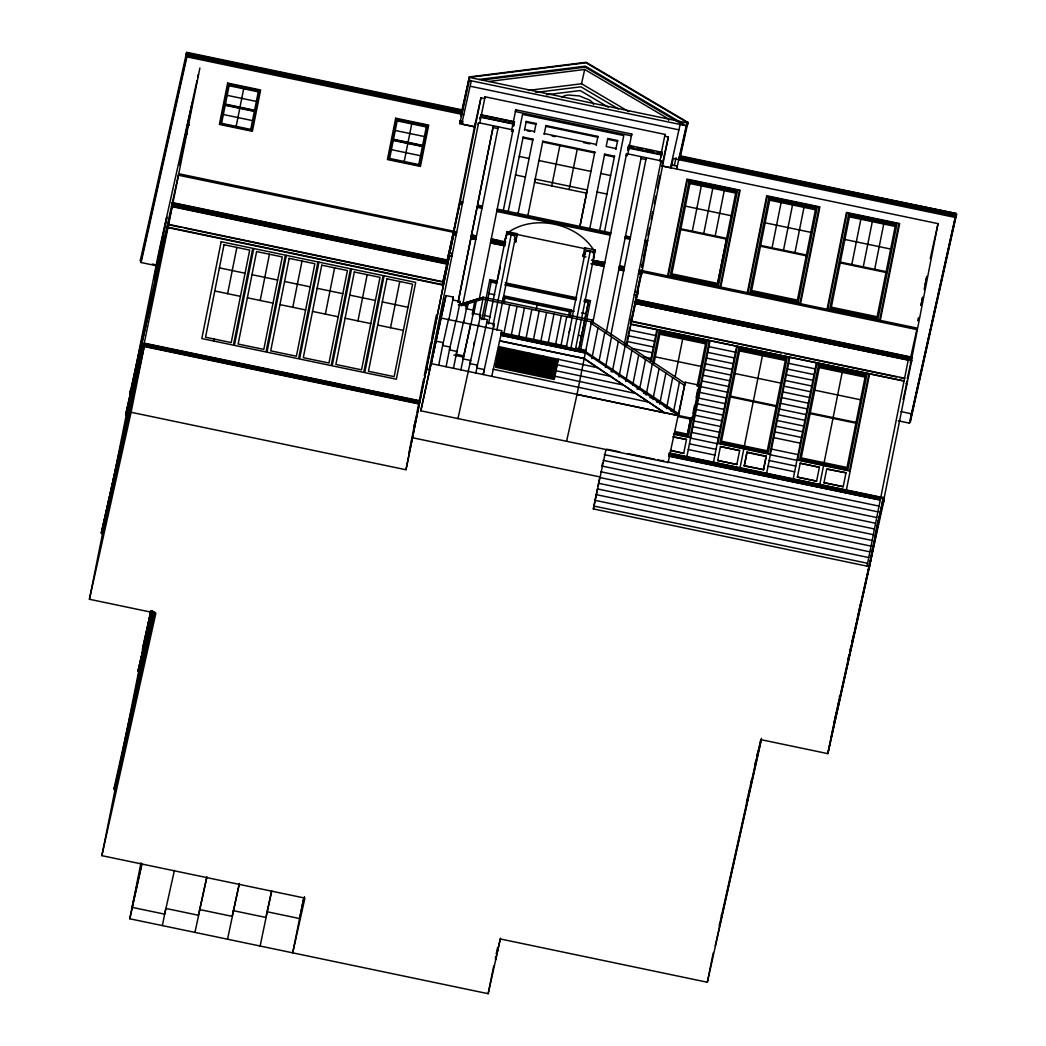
<?xml version="1.0" encoding="UTF-8"?>
<svg xmlns="http://www.w3.org/2000/svg" width="1046" height="1046" viewBox="0 0 1046 1046"><rect width="100%" height="100%" fill="white"/><g stroke="black" fill="none" stroke-linecap="round" stroke-linejoin="round"><path stroke-width="1.5" d="M502.472 301.954L515.194 238.305C515.207 234.853 510.526 233.65 507.781 234.592A4.72 2.994 11.3 0 0 506.264 237.965M575.143 350.881L594.272 254.832L592.533 251.825L586.858 251.118A4.72 2.994 11.3 0 0 585.342 254.492M469.366 76.907L468.686 80.254L687.222 125.938L687.941 122.382L586.113 62.289L469.366 76.907L460.685 115.884M140.909 261.069L140.412 259.97M141.262 261.775L140.988 260.716M156.939 265.841L141.118 262.533L141.302 261.578M143.459 343.99L419.577 401.716L419.773 400.762L144.27 343.166L101.344 533.094L143.55 343.598L419.668 401.324M303.405 899.351L292.71 952.841L304.909 898.109L101.854 855.654L155.88 613.165L89.42 599.266L131.09 412.281L144.217 346.54L102.482 533.918L102.05 532.832M102.247 531.878L103.044 531.054M144.178 343.559L167.988 227.623L125.625 414.87L126.814 412.137M130.044 392.721L129.809 393.911L178.748 173.741L453.637 231.205M130.279 391.544L130.528 390.328M89.42 599.266L102.56 533.525M103.136 530.662L107.267 510.003M109.804 497.281L126.331 414.608M126.893 411.745L172.891 203.094L199.878 68.029M131.848 386.981L158.534 253.407M162.208 238.03L153.945 279.36L158.626 258.205L159.855 258.454M158.6 258.467L166.863 217.137L162.182 238.292L163.411 238.553M101.344 533.094L143.55 343.598M187.692 123.637L179.428 164.98L184.109 143.812M101.854 533.787L143.89 345.075M144.073 344.121L144.27 343.166M168.027 224.249L167.452 227.1L442.353 284.564L442.916 281.714L168.027 224.249L125.625 414.87M184.083 144.087L192.346 102.756L187.665 123.912L188.895 124.173M168.55 224.759L172.172 206.663M172.642 204.297L171.792 205.343M229.257 84.961L221.425 124.108L221.595 123.323L250.752 129.416L250.582 130.201L258.427 91.054L229.257 84.961L229.087 85.733L258.244 91.839L258.427 91.054M236.004 127.154L240.005 107.189M239.835 107.973L243.666 88.779M154.599 611.845L114.995 789.913L113.949 788.71L114.942 786.932M152.245 610.629L138.046 671.257L149.97 620.356M151.069 613.584L142.949 650.037L142.57 648.716M143.42 647.67L150.781 610.786M101.854 855.654L114.995 789.913M115.557 787.063L119.689 766.391M120.329 763.214L138.752 670.996M139.327 668.146L142.635 651.54M146.152 637.772L126.801 734.619L153.775 613.387M134.306 700.964L152.298 610.733M138.059 684.136L152.651 611.099M140.099 674.762L140.7 671.741M142.217 664.197L142.818 661.177M144.322 653.645L144.923 650.625M146.427 643.081L147.041 640.06M145.551 650.468L153.265 611.583M149.303 633.641L153.501 612.838M151.958 621.259L153.161 615.218M213.75 341.048L214.155 339.022M238.58 216.823L238.096 219.202L230.277 217.568M227.623 293.665L236.854 247.431M869.161 568.213L883.216 498.053L869.501 566.657L827.844 753.643L761.383 739.744L707.358 982.246L500.354 938.968L488.168 993.7L129.796 918.78L140.975 862.845M260.206 300.477L269.437 254.243M162.378 925.592L165.804 908.438L198.387 915.25L206.755 877.725M292.788 307.289L302.019 261.055M194.961 932.404L206.846 876.705M325.371 314.101L334.602 267.854M227.544 939.216L239.181 884.053M418.635 165.333L426.48 126.187L397.31 120.094L389.648 158.456L418.805 164.549M357.954 320.913L367.185 274.667M404.057 162.287L408.058 142.321M407.888 143.106L411.719 123.912M260.127 946.029L271.515 891.401M390.537 327.725L399.768 281.479M301.653 909.196L303.549 899.678M661.294 153.004L665.047 134.424L485.056 96.794L484.664 98.546L480.977 97.775L474.518 126.749L459.743 123.663L460.318 120.8M461.835 114.315L461.561 112.066M186.266 54.261L462.005 111.909L461.731 113.203L469.079 78.358M469.379 80.398L469.262 79.391M462.254 121.205L461.678 124.069L471.315 80.803M408.698 454.082L416.334 415.524M416.975 412.333L423.656 378.874M424.297 375.697L430.978 342.238M431.619 339.048L436.391 315.147M131.09 412.281L405.979 469.746L449.414 255.721M448.695 255.982L475.093 123.886M405.979 469.746L449.335 256.113L451.885 256.244L448.799 255.603M442.262 284.957L449.375 252.74L452.369 253.773L449.898 253.263L453.519 235.154L447.4 262.598M453.755 233.964L453.99 232.787M449.911 251.092L459.795 203.722L462.267 204.232L462.437 203.46L459.979 202.937L480.977 97.775M685.235 382.235L678.344 416.596L692.256 419.511L699.146 385.15L685.235 382.235L668.106 462.515L420.806 410.817L445.975 295.56L453.363 297.103L448.852 319.645M429.239 369.513L478.597 122.696L513.05 129.9L479.133 299.666M481.448 114.851L480.114 118.891L480.99 114.759L514.449 121.754L513.573 125.886L512.579 125.677L512.971 123.925L511.716 129.966M479.722 123.284L480.964 117.23L513.965 124.134M480.99 116.904L485.056 96.794M420.806 410.817L445.975 295.56M438.705 365.185L443.216 342.63L435.829 341.088M458.017 302.49L477.198 206.598L482.114 207.618L481.958 208.35L477.028 207.317M477.643 204.232L493.359 125.782L458.161 301.954M446.093 366.728L450.028 347.037L442.641 345.494L448.59 318.795M456.239 321.187L460.175 301.496L452.787 299.954M462.763 304.582L498.288 126.814L497.896 128.566L492.98 127.534M453.48 368.27L456.841 351.43L449.453 349.887L456.095 320.063M465.954 307.001L466.869 302.399M463.613 322.743L466.987 305.903L459.599 304.36M467.131 308.452L468.085 303.693M460.855 369.813L470.648 324.43M472.204 314.245L475.067 299.914M471.001 324.286L473.799 310.309L466.411 308.766M473.76 313.826L476.283 301.196M513.298 122.081L515.783 109.804L631.784 134.058L628.999 147.839L628.228 147.682L627.809 149.761L628.581 149.918L628.973 148.166L627.718 154.22M473.799 344.722L474.374 341.859M479.434 316.559L483.291 297.273L591.905 319.971L577 394.499L678.54 415.72M478.388 325.829L480.572 314.885L473.184 313.342M503.374 210.22L522.529 114.393L623.756 135.562L604.601 231.388M481.853 319.618L489.855 279.596L497.242 281.139L497.059 281.91M483.71 319.488L491.332 281.309L496.968 282.485L496.798 283.27L491.162 282.093L491.332 281.309M475.865 372.951L477.407 365.159L470.033 363.616L478.519 324.312M518.149 213.319L517.966 214.09L532.963 139.17L523.118 137.104L508.121 212.037L508.304 211.253M524.464 130.24L526.243 121.441L536.088 123.493L534.31 132.293L534.493 131.508L524.647 129.456M485.775 327.372L487.331 319.592L479.944 318.049M505.519 238.174L505.14 240.083L506.996 231.545L517.456 233.742L517.077 235.638L506.617 233.454L506.996 231.545M488.482 323.894L505.963 236.383M493.071 325.332L511.233 234.422M493.15 328.915L494.143 323.985L486.756 322.443M496.928 330.091L502.289 303.235M502.564 302.124L503.819 295.835L571.391 309.956L569.965 317.03M515.979 240.358L515.6 242.267L517.456 233.742M504.185 302.098L505.126 297.365L569.599 310.845L568.645 315.578M503.989 333.216L509.677 304.778M527.72 216.274L542.809 141.223L594.808 152.101L579.994 226.237M545.934 125.559L544.155 134.346L544.338 133.574L596.338 144.44L596.168 145.224L597.933 136.425L545.934 125.559L545.764 126.331L597.763 137.209L597.933 136.425M511.376 334.759L517.064 306.321M510.252 370.284L514.331 349.848M518.764 336.302L524.438 307.864M559.858 145.603L551.739 185.887M526.138 337.845L531.826 309.407M536.258 309.538L537.369 304.098M524.896 373.344L528.988 352.907M533.525 339.388L539.213 310.95M577.248 149.238L569.129 189.522M540.913 340.931L546.6 312.493M539.553 376.416L543.632 355.967M548.3 342.473L553.975 314.035M555.674 344.016L561.362 315.578M579.719 227.152L587.224 189.954L535.225 179.075L534.506 182.292L586.505 193.157M558.289 359.026L554.21 379.476L495.595 367.224L499.674 346.775L597.305 367.656M561.061 345.141L566.749 316.703M585.982 256.976L582.988 256.348L583.367 254.453M584.845 247.824L584.466 249.733L594.926 251.916L595.305 250.007L584.845 247.824L582.988 256.348M565.964 348.383L566.605 345.193M569.142 332.471L569.782 329.281M572.319 316.559L585.041 252.91M589.669 229.074L604.653 154.154L614.499 156.207L599.515 231.14M607.778 138.49L606.183 146.505L616.029 148.558L615.859 149.343L617.624 140.543L607.778 138.49L607.608 139.262L617.454 141.328L617.624 140.543M565.912 348.959L572.136 317.827M570.907 348.017L590.31 250.948M593.827 256.636L593.448 258.545L595.305 250.007M578.752 350.005L588.44 301.614L584.217 300.738M578.935 349.22L588.44 301.614M580.543 350.266L590.467 300.62L584.557 299.391M592.664 323.397L626.593 153.631L661.046 160.836L624.397 344.056M628.751 145.342L628.332 147.421L661.713 154.403L662.131 152.324L628.751 145.342L627.809 149.761M591.827 358.673L597.985 327.908M599.136 360.648L604.771 332.419M606.157 332.889L641.355 156.73L640.976 158.482L645.892 159.502L646.284 157.75L610.759 335.531M605.464 367.486L611.557 336.93M618.356 341.441L612.276 371.879L610.982 371.618M488.168 993.7L493.712 965.929M659.712 160.901L661.713 154.403M661.19 156.743L662.131 152.324M618.957 376.939L625.142 345.965M869.501 566.657L593.357 508.918L597.358 488.913L871.043 546.13M597.92 486.089L598.482 483.265L872.168 540.481M598.77 481.814L599.345 478.924M602.496 463.182L601.921 466.045L875.607 523.262M625.966 345.703L626.541 342.84M627.116 339.976L627.692 337.126M628.254 334.262L628.829 331.412M629.679 327.123L629.117 329.974L655.698 335.531M631.13 319.893L631.732 316.873M641.656 267.214L642.283 264.05M643.865 256.139L646.402 243.47M647.984 235.559L649.566 227.649M651.148 219.725L652.73 211.815M654.299 203.905L655.881 195.994M657.463 188.084L660 175.414M593.357 508.918L605.961 449.532M626.541 346.161L636.713 295.286L630.254 324.26L904.071 380.888M637.275 292.435L640.897 274.327M665.047 134.424L664.655 136.176L668.355 136.948L647.356 242.11L644.898 241.6L644.715 242.384L647.186 242.894L642.231 270.888M637.903 292.553L634.909 291.52L637.982 292.174L637.406 295.024L634.255 294.776L637.328 295.417M639.145 270.234L642.309 270.496L642.074 271.685L638.91 271.424L641.996 272.078M625.743 381.476L631.928 350.475M668.355 136.948L661.896 165.922L671.127 167.844L671.702 164.993L677.233 166.144L676.657 169.007L686.542 124.566L687.601 124.043M674.461 164.823L674.317 165.543L676.043 157.75M632.712 385.085L638.727 354.986M678.749 159.659L678.932 158.704L955.783 216.574M686.307 125.755L686.542 124.566M679.508 157.828L680.345 156.508L956.58 214.247L956.384 215.201L680.162 157.462M645.513 359.497L639.524 389.491L636.936 388.955M650.56 361.262L656.836 329.817M667.61 275.935L686.961 179.088L740.123 190.202L720.772 287.049M651.292 360.792L657.359 330.418L709.293 341.284L690.138 437.176L674.395 433.881M646.101 395.074L652.312 364.021M652.926 362.191L658.915 332.236L707.161 342.317L698.349 386.471M653.894 363.825L659.961 333.452L705.736 343.023L697.12 386.183M690.072 182.723L671.872 273.843L717.648 283.414L735.861 192.294L690.072 182.723L689.902 183.508L735.691 193.079L735.861 192.294M652.887 399.598L659.098 368.532M692.308 231.153L701.343 185.9M659.673 404.135L665.884 373.043M666.459 408.672L672.683 377.554M675.141 376.73L682.672 339.009M703.749 233.546L712.797 188.293M662.576 461.364L662.785 460.279M679.469 382.078L673.585 411.496L670.787 410.921M668.106 462.515L668.329 461.43M715.203 235.938L724.237 190.686M687.497 434.116L690.661 418.308L687.536 434.142L674.905 431.501M717.621 283.401L726.643 238.331L680.854 228.76L680.685 229.545L726.473 239.116M670.408 450.591L683.692 453.363L686.477 439.464L673.193 436.679M692.36 416.439L688.582 435.358L674.565 432.429M692.988 413.288L694.57 405.403M696.139 397.519L697.721 389.622M709.999 340.931L686.817 456.997L739.98 468.111L743.824 448.891M713.398 462.554L736.593 346.488M747.354 292.605L766.705 195.772L819.868 206.886L800.517 303.719M717.661 460.462L720.446 446.564L739.64 450.578L736.855 464.476L717.661 460.462L736.855 464.476M739.705 350.122L721.505 441.242L767.28 450.813L785.494 359.693L739.705 350.122L739.535 350.894L785.311 360.465L785.494 359.693M769.83 199.394L751.616 290.526L797.405 300.097L815.605 208.965L769.83 199.394L769.647 200.178L815.435 209.749L815.605 208.965M772.053 247.824L781.101 202.571M744.36 446.001L753.212 401.716M753.382 400.945L762.429 355.679M783.506 250.216L792.541 204.964M744.242 466.019L747.027 452.12L766.234 456.134L763.528 469.641L744.242 466.019L747.027 452.12M794.947 252.609L803.995 207.356M763.436 470.033L766.234 456.134M789.756 357.601L766.561 473.668L799.406 480.532M793.143 479.225L816.338 363.158M827.098 309.276L846.449 212.443L899.625 223.556L880.274 320.39M797.405 477.133L800.19 463.234L819.397 467.248L816.612 481.147L797.405 477.133L816.612 481.147M819.463 366.793L801.249 457.913L847.038 467.484L865.238 376.364L819.463 366.793L819.28 367.577L865.068 377.135L865.238 376.364M849.574 216.064L831.021 308.753L831.361 307.197L877.149 316.768L895.363 225.635L849.574 216.064L849.404 216.849L895.18 226.42L895.363 225.635M707.358 982.246L713.215 952.932M719.426 925.095L719.661 923.906M851.81 264.494L860.845 219.242M823.568 465.562L819.724 484.782L802.53 481.186M824.104 462.672L832.982 418.308M833.126 417.615L842.174 372.363M863.251 266.887L872.299 221.634M823.987 482.69L826.785 468.791L845.979 472.805L843.194 486.704L823.987 482.69L843.194 486.704M874.691 269.28L883.739 224.027M869.501 374.272L846.306 490.339L884.132 498.249M827.844 753.643L830.694 739.352M830.982 737.914L831.845 733.625M832.132 732.2L832.694 729.337M834.133 722.198L834.63 719.7M835.153 720.223L835.113 717.229M839.337 699.264L839.585 698.061M840.056 695.682L839.206 696.741M842.226 687.98L842.422 687.026M867.042 566.134L908.255 359.929L911.641 360.635L883.792 499.805L882.863 499.609M921.016 305.288L922.611 297.299M925.174 284.525L926.782 276.366M921.003 305.458L922.585 297.509M924.18 289.559L926.717 276.837M910.831 359.837L911.066 358.647M661.896 165.922L938.04 223.648L911.916 357.588M883.099 501.649L876.993 526.243M883.295 500.694L883.478 499.74L870.847 557.374M911.288 360.765L911.537 359.576L635.38 301.849L642.309 270.496M635.863 299.47L912.007 357.196L911.772 358.386L635.628 300.66M882.68 500.563L883.909 500.825L883.713 501.766L882.484 501.518M898.253 420.806L909.379 423.133L909.562 422.179M909.51 422.427L910.085 421.551M910.007 421.943L910.504 421.054M479.892 318.036L480.572 314.885M485.723 327.163L476.845 368.022L484.233 369.565L483.239 374.494L494.143 323.985M140.216 260.912L186.659 52.3L462.646 110M140.805 261.67L186.959 54.405L186.763 55.36L461.809 112.85M141.118 262.533L187.129 55.896L186.933 56.85L463.757 114.72M158.887 251.825L197.014 80.686M197.72 77.522L198.426 74.344M162.457 239.024L158.273 257.852L159.502 258.114M183.756 143.472L187.94 124.631L189.169 124.892M142.805 647.539L150.99 610.681M142.321 649.906L150.846 611.675M138.046 671.257L151.474 611.034M150.676 617.166L152.101 610.799M113.949 788.71L153.278 612.185M114.38 789.782L153.893 612.315M141.838 863.565L132.084 907.353L164.667 914.165L174.421 870.377M129.796 918.78L141.995 864.048M397.31 120.094L397.14 120.865L426.297 126.971L426.48 126.187M239.429 883.504L232.12 916.348L199.538 909.536M271.764 890.865L265.841 917.447L233.258 910.635M459.743 123.663L469.576 79.457M304.438 896.657L299.561 918.545L266.978 911.733M447.165 260.428L460.266 201.46L462.737 201.97L462.554 202.741M446.446 263.997L453.467 232.277L456.54 232.918L178.461 175.231M478.205 124.448L478.597 122.696M480.114 118.891L480.99 114.759M456.226 234.474L453.232 233.441M456.697 232.094L453.703 231.061M413.706 427.997L415.066 421.904M426.14 372.18L426.794 369.251L429.252 369.774M443.033 305.027L431.318 363.629L664.341 412.752L584.23 358.412L499.57 340.708M452.656 300.241L453.363 297.103M459.469 304.648L460.175 301.496M482.245 206.86L482.415 206.127L477.486 205.108M476.388 236.213L471.55 234.788L475.159 235.951M463.613 321.318L456.265 354.293L463.653 355.836M466.281 309.041L466.987 305.903M515.783 109.804L515.403 111.556L631.392 135.81L631.784 134.058M514.449 121.754L513.991 123.794L512.998 123.585M513.573 125.886L514.031 123.833L480.572 116.838M513.05 129.9L512.671 131.652L511.429 131.404M472.74 315.016L473.799 310.309M470.739 324.338L463.051 358.87L470.661 360.465L457.965 418.583M497.02 209.945L497.203 209.122L610.746 232.853L610.55 233.689M489.855 279.596L489.685 280.367L492.64 280.982M526.243 121.441L526.073 122.225L535.918 124.278L536.088 123.493M523.118 137.104L522.935 137.889L532.78 139.942L532.963 139.17M489.057 292.749L488.874 293.521L494.784 294.763M484.651 314.768L484.481 315.552L490.391 316.781M497.595 279.557L500.406 266.9M508.225 231.807L508.055 232.591A53.477 41.317 12.6 0 1 593.906 250.53M503.819 295.835L503.649 296.619L508.356 297.6M505.126 297.365L504.957 298.136L569.429 311.616L569.599 310.845M542.809 141.223L542.626 142.008L594.638 152.873L594.808 152.101M491.751 376.272L501.884 330.732L441.464 318.102M528.335 90.414L581.524 83.758L584.701 69.467L668.839 119.126L668.577 120.342M604.653 154.154L604.483 154.939L614.329 156.992L614.499 156.207M571.391 309.956L571.221 310.74L574.176 311.355M586.152 313.055L585.982 313.826L581.55 312.898M581.759 335.073L581.589 335.844L578.634 335.23M590.467 300.62L590.297 301.405L585.865 300.477M626.593 153.631L626.201 155.396L627.43 155.645M591.238 323.149L591.526 321.88L482.912 299.182L461.26 305.759M591.905 319.971L591.618 321.24L684.986 383.307M604.222 265.423L593.108 262.69M585.342 352.659L585.838 350.318L575.679 348.2M566.579 441.294L577.091 394.107M625.325 236.775L625.495 235.991L630.424 237.024L630.241 237.808M618.984 268.508L623.913 269.528M619.454 266.129L624.475 266.756L620.696 266.377M660.667 162.601L661.046 160.836M645.016 240.894L645.186 240.109L647.657 240.632L641.708 267.331M638.675 272.627L641.839 272.875L641.603 274.065L638.439 273.817L641.512 274.457M636.818 292.632L641.381 271.947L641.747 273.268M635.066 303.432L911.602 360.831M630.869 324.391L637.982 292.174M670.512 167.491L680.162 124.239M671.127 167.844L673.206 158.495L955.207 217.45L955.39 216.496L909.379 423.133M496.209 953.782L497.608 947.519M500.406 938.157L495.569 959.888L495.516 956.907M687.065 123.925L679.325 158.783L679.56 157.632L956.319 215.502M680.044 157.946L687.941 122.382M659.961 333.452L659.791 334.223L705.566 343.794L705.736 343.023M686.477 439.464L673.101 437.071M683.692 453.363L670.486 450.198M698.911 386.222L699.199 384.954M692.256 419.511L692.504 418.439L664.38 412.555L584.139 358.791M720.446 446.564L739.64 450.578M800.19 463.234L819.397 467.248M746.491 802.805L747.563 797.81M748.256 794.882L749.668 788.54M750.374 785.363L751.786 779.022M754.846 764.992L755.918 760.22M756.951 755.748L758.023 750.976M719.295 925.88L760.586 740.32M715.242 945.963L761.436 738.332M845.979 472.805L828.171 469.484M930.273 258.506L938.04 223.648M908.255 359.929L634.438 303.301M904.646 378.037L899.717 377.619M917.708 320.795L918.388 317.762M910.818 356.634L917.172 328.104L641.028 270.378M880.366 499.439L880.876 496.955L884.262 497.661L883.792 499.805M907.327 378.6L912.007 357.196M906.529 384L907.248 380.822L903.129 399.559M911.641 360.635L911.171 362.779L910.242 362.583M875.149 535.121L881.15 508.186M871.723 552.275L878.862 519.614M835.192 717.438L836.604 711.097M837.31 707.933L838.722 701.591M841.599 688.02L842.318 687.588M847.953 659.503L849.012 654.744M849.705 651.736L851.13 645.238M851.823 642.205L854.255 631.862M854.961 628.685L856.373 622.344M857.079 619.18L858.491 612.838M859.197 609.674L860.61 603.333M832.982 727.911L849.221 655.005M849.94 651.841L851.352 645.5M852.059 642.336L853.471 635.994M858.413 613.806L874.299 542.482M831.06 737.757L873.162 548.196M828.419 750.78L883.909 500.825M910.661 418.426L937.203 299.313M937.909 296.136L956.306 213.554L679.547 155.697M909.902 422.506L956.005 215.437L955.822 216.391L679.364 158.587M910.308 422.009L956.58 214.247M458.331 304.87L483.291 297.273L458.684 304.896M488.783 81.483L584.701 69.467M535.787 92.453L580.909 86.805L618.369 108.915M546.483 94.755L580.164 90.544L608.301 107.15M479.016 79.444L585.355 66.16L683.888 124.304M481.892 80.045L585.159 67.14L683.483 125.167M687.183 122.957L687.837 122.879L586.008 62.786L469.262 77.404L687.797 123.088M956.306 213.554L679.312 156.795L680.24 156.992M474.518 126.736L462.358 124.213L462.933 121.349L459.625 120.656M470.792 86.347L678.906 129.848M481.382 115.152L514.384 122.042M628.62 145.93L629.378 146.087M630.908 146.401L633.954 147.041M637.001 147.682L643.094 148.95M646.14 149.591L653.763 151.186M656.81 151.814L662 152.899M461.757 111.111L462.45 111.255M186.672 55.791L462.044 113.256M628.201 148.009L661.582 154.991M527.289 130.828L530.1 131.417M552.04 135.993L555.191 136.66M583.55 142.583L589.866 143.903M227.165 95.33L256.335 101.423M395.218 130.462L424.388 136.555M519.234 156.429L529.08 158.482M538.925 160.535L590.925 171.413M600.77 173.466L610.616 175.532M225.426 104.142L254.583 110.235L254.335 111.386L225.178 105.293L225.348 104.522L254.518 110.615M393.401 139.641L422.571 145.747M225.256 104.914L254.413 111.02M393.309 140.046L422.466 146.152M685.378 206.127L731.167 215.698M765.136 222.798L810.912 232.369M844.88 239.469L890.656 249.04M515.534 174.957L525.38 177.022M597.07 192.006L606.915 194.059M223.334 114.511L252.504 120.604M391.387 149.643L420.557 155.736M187.862 125.01L189.104 125.272M185.887 133.862L187.116 134.123M185.809 134.241L187.038 134.503M478.558 206.088L481.016 206.611M512.671 233.546L584.675 248.608M505.636 241.914L491.241 238.906L499.151 240.972M591.984 259.97L604.784 262.651L591.905 260.362M502.355 241.639L505.545 242.306M471.315 235.991L476.231 237.011L471.223 236.37M505.401 243.103L490.914 240.488L505.31 243.496M593.344 261.5L604.536 263.84L593.265 261.892M642.322 272.195L916.871 329.595M505.153 244.306L490.77 241.286L503.466 244.359M594.625 263.409L602.614 265.083M620.213 268.757L622.671 269.28M452.996 234.631L456.069 235.285L452.905 235.023M470.831 238.37L475.76 239.39L470.752 238.763M504.917 245.496L490.443 242.868L504.839 245.875M591.278 263.54L604.065 266.22L591.186 263.932M172.276 202.963L447.78 260.559M635.772 299.849L804.596 335.151M807.787 335.818L909.719 357.117M635.537 301.052L911.681 358.778M172.028 204.166L446.917 261.631M173.976 205.801L202.126 211.684M205.251 212.338L227.152 216.914M239.691 219.529L437.136 260.807M440.314 261.474L447.309 262.938M635.301 302.242L911.445 359.968M171.557 206.533L447.06 264.128L442.837 282.106M505.192 282.799L576.725 297.757M514.554 285.571L517.731 286.238M506.499 284.486L576.451 299.104M504.747 284.93L576.281 299.888M584.047 301.51L588.27 302.399M631.523 321.135L904.594 378.234M167.935 224.629L181.063 227.374M184.201 228.028L441.242 281.766M633.039 321.867L711.293 338.224M714.483 338.891L781.545 352.907M784.748 353.574L896.527 376.952M520.934 300.228L524.072 300.882M630.96 323.999L904.032 381.084M167.373 227.492L442.876 285.087M906.058 383.555L906.974 383.738M708.861 346.644L735.443 352.201M788.606 363.315L815.2 368.872M627.966 335.701L654.548 341.258M707.724 352.371L734.305 357.928M787.468 369.042L814.05 374.599M626.829 341.414L653.41 346.971M706.573 358.085L733.154 363.642M786.331 374.756L812.912 380.313M160.404 248.255L161.633 248.503M160.326 248.621L161.555 248.883M631.941 348.436L652.273 352.685M705.435 363.799L732.017 369.356M785.18 380.469L811.761 386.026M655.267 356.856L701.042 366.427M735.011 373.527L780.8 383.098M814.769 390.197L860.544 399.768M219.399 267.868L245.078 273.228M251.981 274.68L277.661 280.04M284.564 281.492L310.244 286.852M317.147 288.304L342.827 293.665M349.73 295.116L375.409 300.477M382.313 301.915L407.992 307.289M643.303 356.764L651.122 358.399M704.298 369.513L730.879 375.069M784.042 386.183L810.624 391.74M900.907 411.575L911.458 413.785M501.034 332.589L566.448 346.265M703.147 375.226L729.729 380.796M782.905 391.91L809.486 397.467M566.304 347.05L575.522 348.985M501.152 333.739L566.239 347.35M575.47 349.272L585.629 351.391M500.694 335.112L585.342 352.816L678.579 415.524M500.838 335.348L585.302 353.012M152.271 264.076L156.992 265.056M702.01 380.953L728.591 386.51M781.754 397.624L808.336 403.181M499.53 340.904L584.178 358.608M700.872 386.667L727.454 392.224M780.617 403.338L807.198 408.894M499.426 348.057L558.028 360.308M499.164 349.338L557.78 361.589M214.783 290.984L240.462 296.358M247.366 297.796L273.045 303.157M279.949 304.608L305.628 309.969M312.532 311.42L338.211 316.781M345.115 318.232L370.794 323.593M377.698 325.045L403.377 330.405M699.722 392.381L726.303 397.938M779.479 409.051L806.061 414.608M498.916 350.606L557.518 362.87M498.654 351.887L557.27 364.139M557.152 364.753L611.557 376.534M498.406 353.169L557.008 365.42M498.144 354.45L556.76 366.701M497.896 355.718L556.498 367.97M698.584 398.095L725.166 403.651M778.329 414.765L804.91 420.335M497.635 357L556.25 369.251M497.386 358.281L622.762 384.902M497.125 359.563L555.74 371.814M496.863 360.831L555.478 373.082M697.434 403.821L724.028 409.378M777.191 420.492L803.773 426.049M496.615 362.112L555.23 374.363M643.434 393.283L646.336 393.897M496.353 363.393L554.968 375.645M453.886 355.065L463.404 357.065M554.864 376.181L635.537 393.453M496.105 364.662L554.72 376.926M649.919 397.624L653.149 398.291M495.843 365.943L554.458 378.194M696.296 409.535L722.878 415.092M776.04 426.206L802.635 431.763M656.417 401.952L659.961 402.697M493.084 369.225L648.455 402.109M664.197 406.554L666.773 407.103M695.159 415.249L721.74 420.806M774.903 431.92L801.484 437.476M149.696 307.184L149.447 308.387M694.008 420.963L720.589 426.52M773.765 437.633L800.347 443.19M149.225 309.564L148.977 310.754M692.87 426.676L719.452 432.246M691.733 432.403L718.314 437.96M771.477 449.074L798.059 454.631M673.454 434.182L690.648 437.777M717.242 443.334L770.405 454.448M796.987 460.005L850.15 471.118M690.582 438.117L717.164 443.674M770.34 454.788L796.921 460.345M746.949 452.513L766.143 456.527M689.445 443.831L716.026 449.388M769.189 460.502L795.771 466.058M688.307 449.545L714.889 455.102M768.052 466.215L794.633 471.785M744.334 465.627L763.528 469.641M669.205 452.905L880.837 497.151M146.362 344.003L208.912 357.091M210.481 357.418L419.681 401.154M671.179 453.729L685.248 456.671M741.549 468.438L765.005 473.341M821.293 485.109L824.418 485.762M827.543 486.416L844.75 490.012M669.1 453.467L880.732 497.713M670.604 454.186L880.654 498.105M143.354 344.552L419.472 402.279M668.917 454.422L880.549 498.667M143.263 344.945L419.394 402.671M668.825 454.814L880.457 499.047M143.694 346.017L419.198 403.612M668.642 455.768L880.261 500.001L668.551 456.148M143.603 346.409L419.119 404.004M606.942 449.231L619.677 451.885M627.626 453.559L654.678 459.207M657.856 459.874L664.223 461.208M667.413 461.874L879.032 506.107M604.209 454.618L877.895 511.834M603.071 460.332L876.757 517.548M600.783 471.759L874.469 528.975M413.078 437.856L600.456 477.028M599.646 477.486L873.332 534.689M130.371 391.152L130.135 392.328M596.207 494.627L869.893 551.843M595.069 500.341L868.755 557.557M593.932 506.068L867.618 563.284M146.1 638.295L147.342 638.557M721.492 914.727L721.295 915.681M581.524 83.758L628.685 111.582M591.186 323.397L684.568 385.464M585.551 351.587L678.88 413.915M594.272 254.832A4.72 2.994 11.3 0 1 593.33 256.165M515.194 238.305A4.72 2.994 11.3 0 1 514.253 239.639M568.514 347.926A4.72 2.994 11.3 0 1 573.13 348.893M593.527 104.339A10.238 7.91 12.6 0 0 585.904 98.625L579.458 95.931L571.534 95.291A10.656 8.237 12.6 0 0 561.728 97.461M186.528 52.967L186.345 53.921L461.691 111.477L461.887 110.523L186.528 52.967M171.884 204.951L171.649 206.14L446.537 263.605L446.773 262.415L171.884 204.951M172.355 202.571L172.119 203.774L447.008 261.239L447.257 260.036L172.355 202.571M227.636 83.065L219.385 124.409L252.374 131.299L260.637 89.969L227.636 83.065M228.407 83.955L220.418 123.899L251.615 130.423L259.591 90.479L228.407 83.955M221.177 241.718L201.826 338.551L233.428 345.154L252.779 248.32L221.177 241.718M224.027 244.738L205.539 337.23L231.218 342.591L249.693 250.112L224.027 244.738M253.76 248.53L234.409 345.363L266.011 351.966L285.362 255.132L253.76 248.53M256.61 251.55L238.122 344.042L263.801 349.403L282.276 256.924L256.61 251.55M286.343 255.342L266.992 352.175L298.594 358.778L317.945 261.945L286.343 255.342M289.193 258.362L270.705 350.855L296.384 356.215L314.859 263.736L289.193 258.362M318.925 262.154L299.574 358.987L331.177 365.59L350.528 268.757L318.925 262.154M321.763 265.174L303.288 357.667L328.967 363.027L347.442 270.548L321.763 265.174M351.508 268.966L332.157 365.799L363.76 372.402L383.111 275.569L351.508 268.966M354.346 271.986L335.871 364.466L361.55 369.839L380.025 277.36L354.346 271.986M395.689 118.198L387.425 159.541L420.427 166.432L428.69 125.102L395.689 118.198M396.447 119.087L388.471 159.031L419.668 165.556L427.644 125.612L396.447 119.087M384.091 275.778L364.74 372.611L396.342 379.214L415.693 282.381L384.091 275.778M386.928 278.798L368.454 371.278L394.133 376.652L412.608 284.172L386.928 278.798M687.47 179.703L668.316 275.582L720.249 286.447L739.417 190.555L687.47 179.703M689.039 181.507L670.447 274.549L718.694 284.63L737.286 191.601L689.039 181.507M737.103 347.089L717.948 442.981L769.882 453.846L789.037 357.954L737.103 347.089M767.228 196.373L748.06 292.265L800.007 303.118L819.162 207.226L767.228 196.373M738.672 348.906L720.079 441.935L768.326 452.029L786.906 359L738.672 348.906M768.784 198.191L750.191 291.219L798.438 301.3L817.031 208.272L768.784 198.191M816.861 363.773L797.693 459.652L849.627 470.517L868.795 374.625L816.861 363.773M846.972 213.044L827.817 308.936L879.751 319.788L898.906 223.896L846.972 213.044M818.417 365.577L799.824 458.619L848.071 468.7L866.663 375.671L818.417 365.577M848.541 214.861L829.949 307.89L878.195 317.971L896.775 224.942L848.541 214.861M393.479 139.275L393.231 140.426L422.388 146.518L422.636 145.368L393.479 139.275M471.079 237.181L475.917 238.593L471.079 237.181M496.902 210.612L496.719 211.436L610.263 235.18L610.446 234.343L496.902 210.612M625.207 237.481L625.024 238.266L629.954 239.286L630.123 238.514L625.207 237.481M618.84 269.306L623.664 270.731L618.84 269.306M619.31 266.926L624.148 268.338L619.31 266.926M760.612 245.431L760.442 246.215L806.218 255.786L806.388 255.002L760.612 245.431M730.487 396.159L730.317 396.931L776.106 406.502L776.276 405.73L730.487 396.159M840.356 262.101L840.186 262.886L885.962 272.457L886.145 271.672L840.356 262.101M810.245 412.83L810.062 413.601L855.85 423.172L856.02 422.401L810.245 412.83"/></g></svg>
